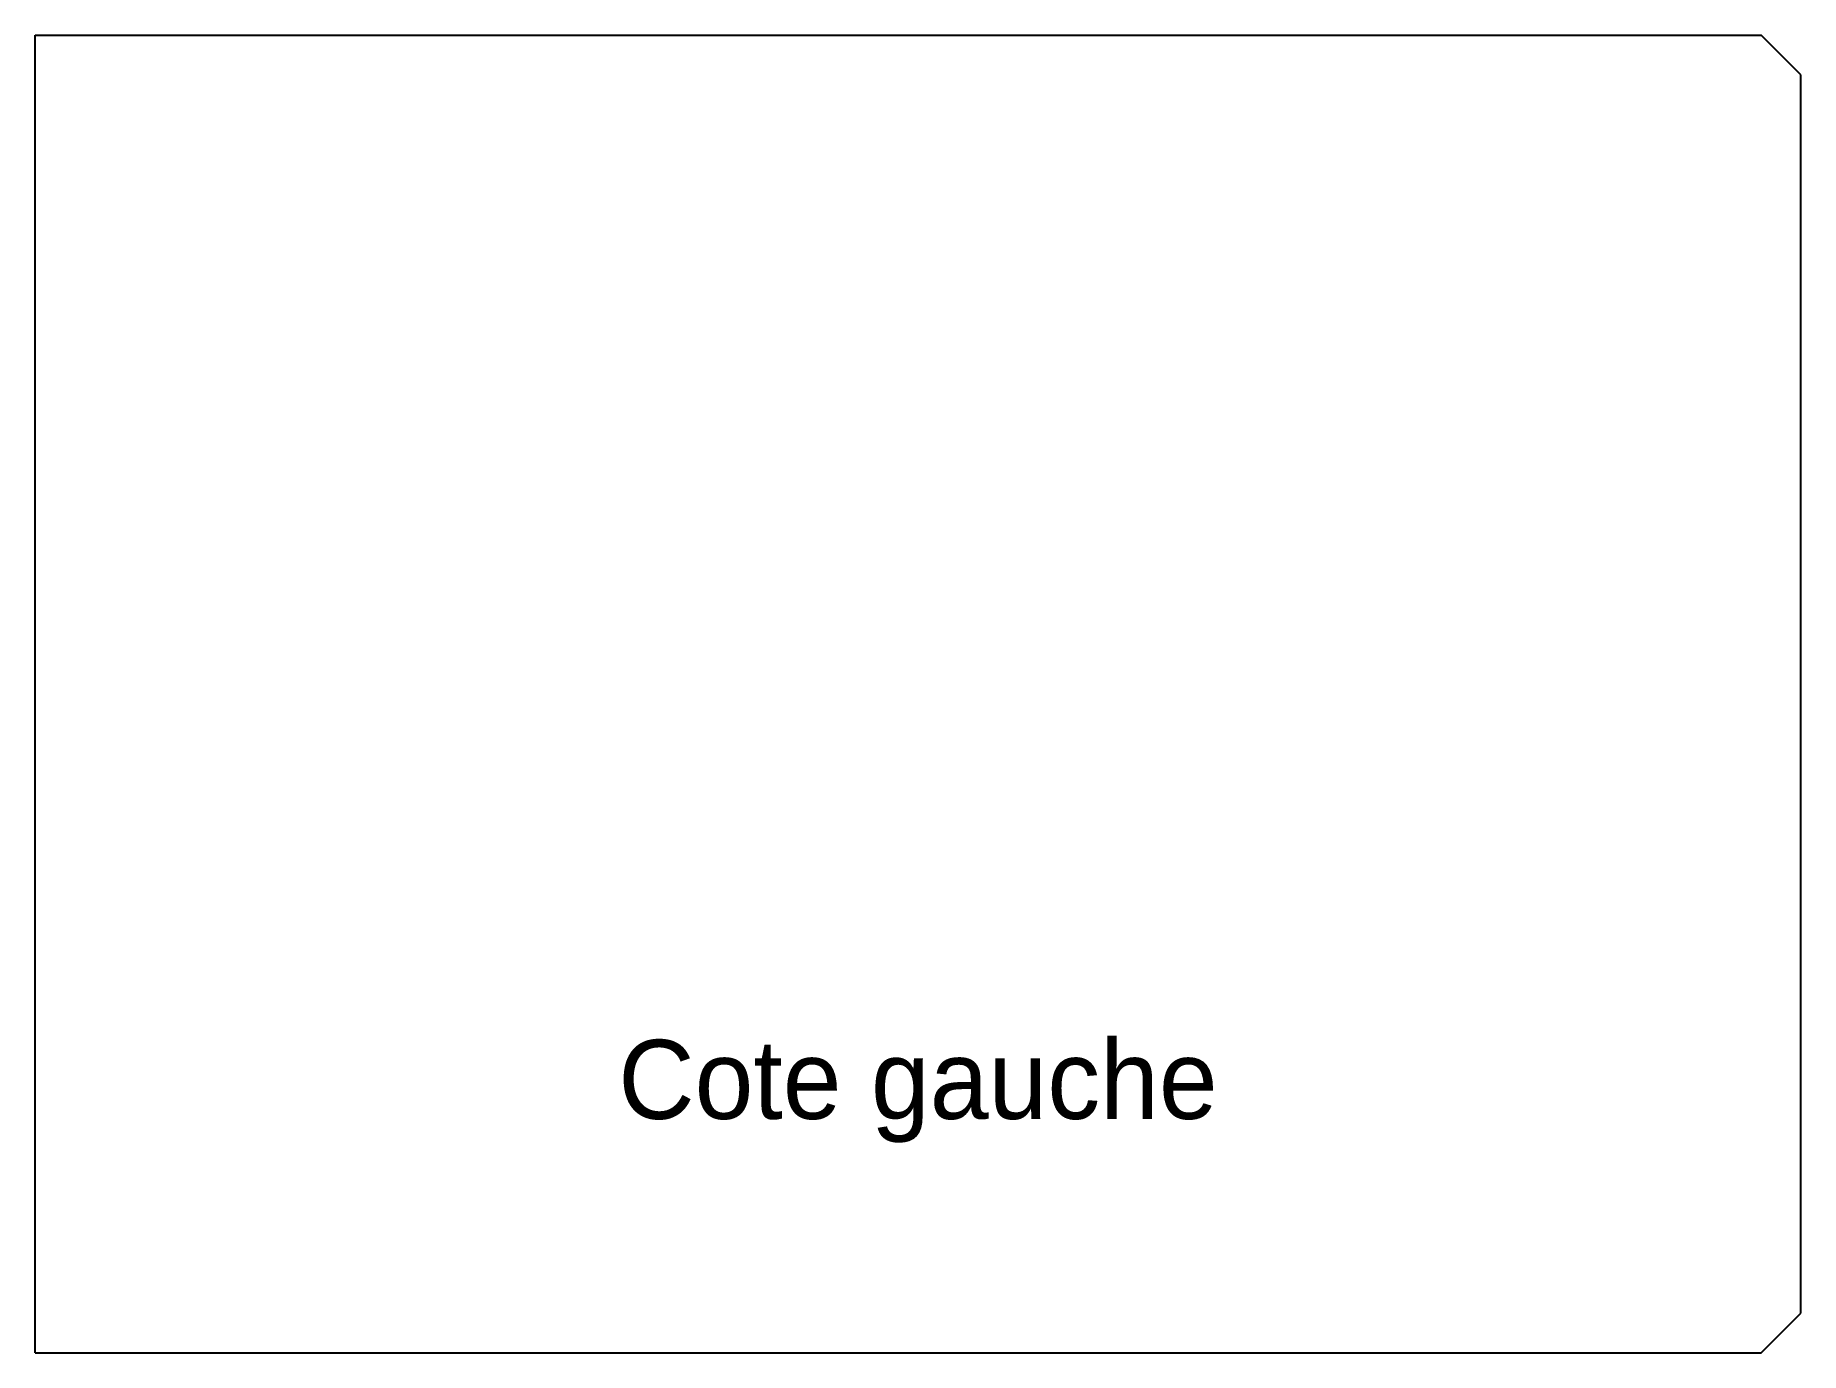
# Model space of a CAD drawing. Header units: millimetres. Extents: x 0 to 67, y 0 to 50.
import ezdxf
from ezdxf.enums import TextEntityAlignment as Align

# ---------------------------------------------------------------- set-up
doc = ezdxf.new("R2010")
doc.units = ezdxf.units.MM
doc.layers.add('COTE_GAUCHE', color=1, linetype='CONTINUOUS')
doc.layers.add('GRAVURE', color=2, linetype='CONTINUOUS')

msp = doc.modelspace()

# ---------------------------------------------------------------- linework, layer by layer
at = {"layer": 'COTE_GAUCHE'}
for p, q in [((0, 0), (0, 50)), ((0, 50), (65.5, 50)), ((67, 48.5), (65.5, 50)), ((67, 1.5), (67, 48.5)), ((65.5, 0), (67, 1.5)), ((0, 0), (65.5, 0))]:
    msp.add_line(p, q, dxfattribs=at)

# ---------------------------------------------------------------- texts
at = {"layer": 'GRAVURE'}
msp.add_text('Cote gauche', height=3, dxfattribs=at).set_placement((33.5, 10), align=Align.MIDDLE)

doc.saveas('drawing.dxf')
